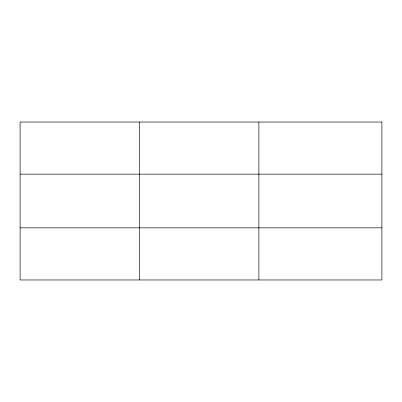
<?xml version="1.0" encoding="UTF-8"?>
<svg xmlns="http://www.w3.org/2000/svg" width="402" height="402" viewBox="0 0 402 402"><rect width="100%" height="100%" fill="white"/><g stroke="black" fill="none" stroke-linecap="round" stroke-linejoin="round"><path stroke-width="0.6" d="M139.494 122.032L139.494 279.968M258.888 122.032L258.888 279.968M20.1 174.151L381.9 174.151M20.1 227.849L381.9 227.849M381.9 122.032L381.9 279.968L20.1 279.968L20.1 122.032L381.9 122.032"/></g></svg>
